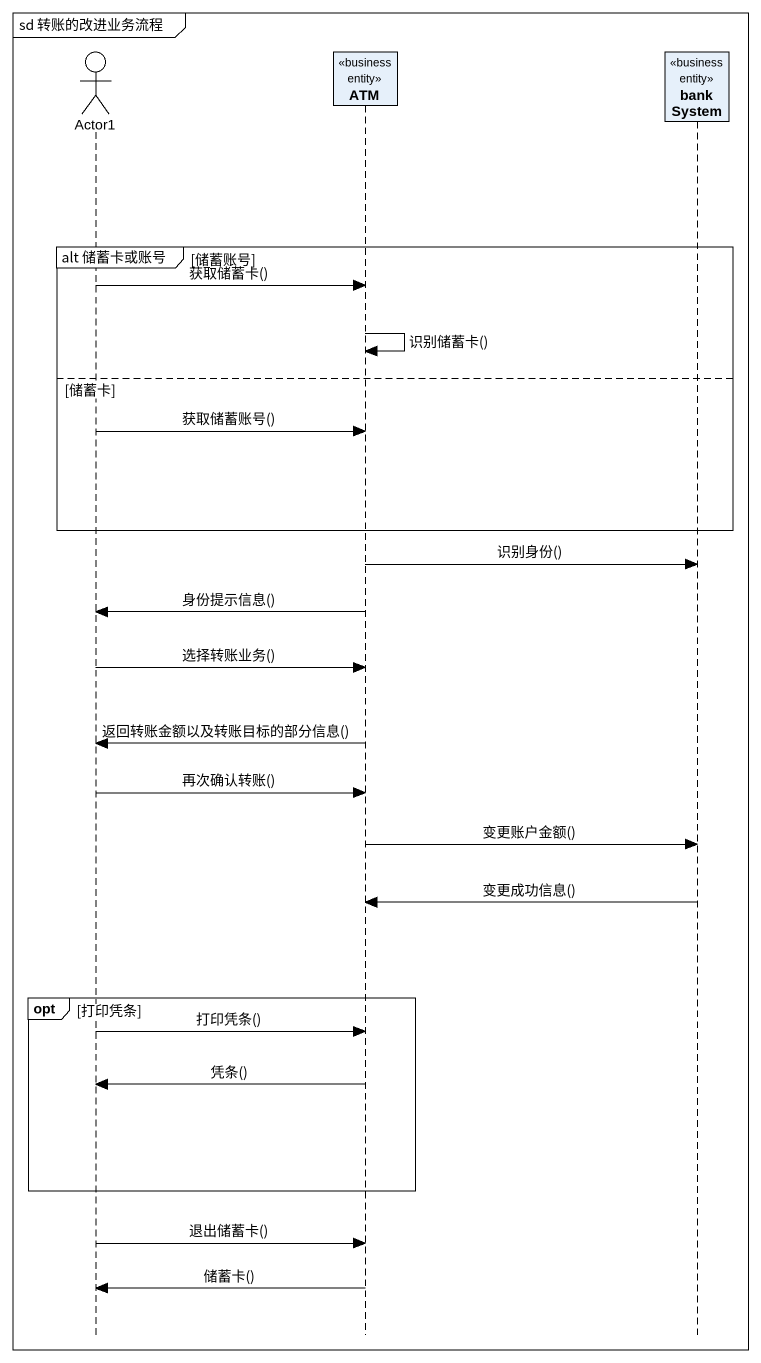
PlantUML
@startuml
mainframe sd 转账的改进业务流程
hide footbox
actor Actor1
participant ATM <<business entity>>
participant bankSystem <<business entity>>

group alt 储蓄卡或账号 [储蓄账号]
  Actor1 -> ATM : 获取储蓄卡()
  ATM -> ATM : 识别储蓄卡()
else 储蓄卡
  Actor1 -> ATM : 获取储蓄账号()
end
ATM -> bankSystem : 识别身份()
ATM -> Actor1 : 身份提示信息()
Actor1 -> ATM : 选择转账业务()
ATM -> Actor1 : 返回转账金额以及转账目标的部分信息()
Actor1 -> ATM : 再次确认转账()
ATM -> bankSystem : 变更账户金额()
bankSystem -> ATM : 变更成功信息()
opt 打印凭条
  Actor1 -> ATM : 打印凭条()
  ATM -> Actor1 : 凭条()
end
Actor1 -> ATM : 退出储蓄卡()
ATM -> Actor1 : 储蓄卡()
@enduml
